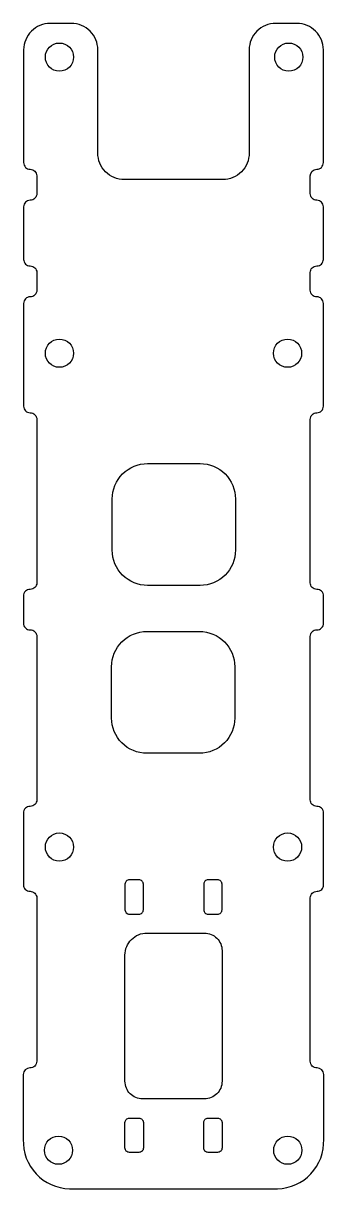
# Model space of a CAD drawing. Header units: millimetres. Extents: x 166 to 200, y 101 to 233.
import ezdxf

# ---------------------------------------------------------------- set-up
doc = ezdxf.new("R2010")
doc.units = ezdxf.units.MM
doc.header["$MEASUREMENT"] = 0
doc.layers.add('Top Plate', color=40, linetype='Continuous')

msp = doc.modelspace()

# ---------------------------------------------------------------- linework, layer by layer
at = {"layer": 'Top Plate'}
for points in [[(195.13, 101.19, 0.419479), (200.36, 106.75), (200.36, 114.12, 0.41398), (199.6, 114.87, -0.42553), (198.83, 115.62), (198.83, 134.12, -0.423156), (199.6, 134.87, 0.414217), (200.35, 135.62), (200.35, 143.74, 0.421746), (199.58, 144.49, -0.414214), (198.83, 145.24), (198.83, 163.74, -0.414214), (199.58, 164.49, 0.419542), (200.34, 165.24), (200.34, 168.32, 0.419024), (199.58, 169.07, -0.414214), (198.83, 169.82), (198.83, 188.32, -0.414214), (199.58, 189.07, 0.416769), (200.33, 189.82), (200.33, 201.45, 0.414587), (199.58, 202.2, -0.414702), (198.83, 202.95), (198.83, 204.95, -0.414414), (199.58, 205.7, 0.41447), (200.33, 206.45), (200.33, 212.4, 0.413803), (199.58, 213.15, -0.414214), (198.83, 213.9), (198.83, 215.9, -0.413307), (199.57, 216.65, 0.4143), (200.32, 217.4), (200.32, 230.18, 0.414214), (197.32, 233.18), (194.91, 233.18, 0.414214), (191.91, 230.18), (191.91, 218.49, -0.414214), (188.91, 215.49), (177.75, 215.49, -0.414214), (174.75, 218.49), (174.75, 230.18, 0.414214), (171.75, 233.18), (169.34, 233.18, 0.414214), (166.34, 230.18), (166.33, 217.4, 0.4143), (167.08, 216.65, -0.413307), (167.83, 215.9), (167.83, 213.9, -0.414214), (167.08, 213.15, 0.413803), (166.33, 212.4), (166.33, 206.45, 0.41447), (167.08, 205.7, -0.414414), (167.83, 204.95), (167.83, 202.95, -0.414702), (167.08, 202.2, 0.414587), (166.33, 201.45), (166.33, 189.82, 0.416769), (167.08, 189.07, -0.414214), (167.83, 188.32), (167.83, 169.82, -0.414214), (167.08, 169.07, 0.419024), (166.32, 168.32), (166.32, 165.24, 0.419542), (167.08, 164.49, -0.414214), (167.83, 163.74), (167.83, 145.24, -0.414214), (167.08, 144.49, 0.421746), (166.31, 143.74), (166.31, 135.62, 0.414217), (167.06, 134.87, -0.423156), (167.83, 134.12), (167.83, 115.62, -0.42553), (167.05, 114.87, 0.41398), (166.3, 114.12), (166.3, 106.75, 0.419479), (171.53, 101.19)], [(180.39, 169.51, -0.414214), (176.39, 173.51), (176.39, 179.31, -0.414214), (180.39, 183.31), (186.35, 183.31, -0.414214), (190.35, 179.31), (190.35, 173.51, -0.414214), (186.35, 169.51)], [(186.27, 150.5), (180.31, 150.5, -0.414214), (176.31, 154.5), (176.31, 160.3, -0.414214), (180.31, 164.3), (186.27, 164.3, -0.414214), (190.27, 160.3), (190.27, 154.5, -0.414214)], [(179.41, 132.29, 0.414214), (179.91, 132.79), (179.91, 135.68, 0.414214), (179.41, 136.18), (178.33, 136.18, 0.414214), (177.83, 135.68), (177.83, 132.79, 0.414214), (178.33, 132.29)], [(188.83, 132.79), (188.83, 135.68, 0.414214), (188.33, 136.18), (187.25, 136.18, 0.414214), (186.75, 135.68), (186.75, 132.79, 0.414214), (187.25, 132.29), (188.33, 132.29, 0.414214)], [(186.83, 111.36), (179.83, 111.36, -0.414214), (177.83, 113.36), (177.83, 127.65, -0.414214), (180.33, 130.15), (186.83, 130.15, -0.414214), (188.83, 128.15), (188.83, 113.36, -0.414214)], [(179.91, 108.69), (179.91, 105.8, -0.414214), (179.41, 105.3), (178.33, 105.3, -0.414214), (177.83, 105.8), (177.83, 108.69, -0.414214), (178.33, 109.19), (179.41, 109.19, -0.414214)], [(188.83, 108.69), (188.83, 105.8, -0.414214), (188.33, 105.3), (187.25, 105.3, -0.414214), (186.75, 105.8), (186.75, 108.69, -0.414214), (187.25, 109.19), (188.33, 109.19, -0.414214)]]:
    msp.add_lwpolyline(points, format="xyb", close=True, dxfattribs=at)
for centre in [(170.4, 229.35), (196.4, 229.35), (170.4, 195.82), (196.26, 195.82), (170.4, 139.88), (196.26, 139.88), (170.29, 105.55), (196.29, 105.55)]:
    msp.add_circle(centre, 1.6, dxfattribs=at)
msp.add_arc((178.33, 132.79), 0.5, 180, 270, dxfattribs=at)

doc.saveas('drawing.dxf')
